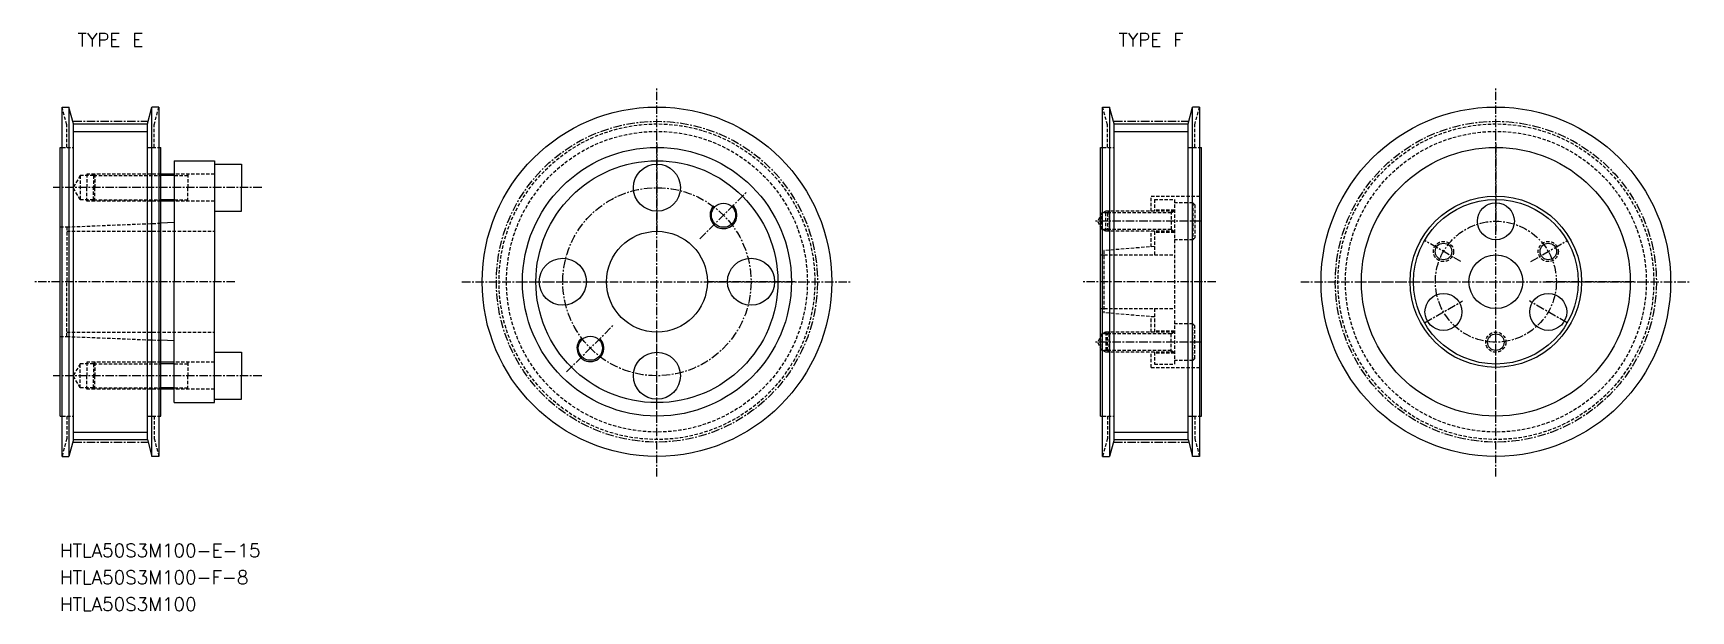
# Model space of a CAD drawing. Extents: x 8991 to 9237, y 2610 to 2696.
import ezdxf
from ezdxf.enums import TextEntityAlignment as Align

# ---------------------------------------------------------------- set-up
doc = ezdxf.new("R2010")
doc.units = 0
doc.linetypes.add('CENTER', pattern=[2, 1.25, -0.25, 0.25, -0.25])
doc.linetypes.add('DASHED', pattern=[0.75, 0.5, -0.25])
doc.layers.get('0').update_dxf_attribs({"linetype": 'CONTINUOUS'})
doc.layers.add('CENTER', color=1, linetype='CENTER')
doc.styles.add('MISUMI', font='txt.shx')

msp = doc.modelspace()

# ---------------------------------------------------------------- linework, layer by layer
at = {"color": 3, "linetype": 'DASHED'}
for p, q in [((8995.61, 2682.55), (8994.91, 2685.19)), ((9008.61, 2682.55), (9009.32, 2685.19)), ((9150.4, 2682.55), (9149.7, 2685.19)), ((9163.4, 2682.55), (9164.11, 2685.19)), ((8995.61, 2679.19), (8995.61, 2682.55)), ((9008.61, 2679.19), (9008.61, 2682.55)), ((9150.4, 2679.19), (9150.4, 2682.55)), ((9163.4, 2679.19), (9163.4, 2682.55)), ((8994.91, 2679.19), (8996.61, 2679.19)), ((9007.61, 2679.19), (9009.32, 2679.19)), ((9149.7, 2679.19), (9151.4, 2679.19)), ((9162.4, 2679.19), (9164.11, 2679.19)), ((8997.61, 2674.99), (8996.57, 2673.19)), ((8997.61, 2671.39), (8996.57, 2673.19)), ((8999.61, 2674.99), (8997.61, 2674.99)), ((8997.61, 2674.99), (8997.61, 2671.39)), ((8999.81, 2675.19), (8998.61, 2675.19)), ((8998.61, 2675.19), (8998.61, 2673.19)), ((8998.61, 2671.19), (8998.61, 2673.19)), ((8999.81, 2675.19), (8999.61, 2674.99)), ((8999.61, 2674.99), (9009.61, 2674.99)), ((8999.61, 2674.99), (8999.61, 2673.19)), ((8999.61, 2671.39), (8999.61, 2673.19)), ((9009.61, 2675.19), (8999.81, 2675.19)), ((8999.81, 2675.19), (8999.81, 2673.19)), ((8999.81, 2671.19), (8999.81, 2673.19)), ((9017.61, 2675.19), (9011.61, 2675.19)), ((9011.61, 2674.99), (9013.61, 2674.99)), ((9013.61, 2675.19), (9013.61, 2673.19)), ((9013.61, 2671.19), (9013.61, 2673.19)), ((8999.61, 2671.39), (8997.61, 2671.39)), ((8999.81, 2671.19), (8998.61, 2671.19)), ((8999.61, 2671.39), (9009.61, 2671.39)), ((8999.81, 2671.19), (8999.61, 2671.39)), ((9009.61, 2671.19), (8999.81, 2671.19)), ((9011.61, 2671.39), (9013.61, 2671.39)), ((9017.61, 2671.19), (9011.61, 2671.19)), ((9156.9, 2671.94), (9164.4, 2671.94)), ((9156.9, 2669.69), (9156.9, 2671.94)), ((9157.4, 2671.44), (9160.4, 2671.44)), ((9157.4, 2671.44), (9157.4, 2669.69)), ((9160.4, 2671.44), (9160.4, 2646.94)), ((9163.1, 2670.94), (9160.4, 2670.94)), ((9163.1, 2670.94), (9163.1, 2665.44)), ((9163.1, 2670.94), (9163.4, 2670.64)), ((9163.4, 2670.64), (9163.4, 2665.74)), ((9149.57, 2669.42), (9148.98, 2668.19)), ((9149.57, 2666.96), (9148.98, 2668.19)), ((9148.99, 2668.19), (9148.99, 2668.19)), ((9150.4, 2669.42), (9149.57, 2669.42)), ((9149.57, 2666.96), (9149.57, 2669.42)), ((9150.15, 2669.69), (9149.69, 2669.42)), ((9150.67, 2669.69), (9150.15, 2669.69)), ((9150.15, 2666.69), (9150.15, 2669.69)), ((9150.4, 2669.42), (9150.67, 2669.69)), ((9159.9, 2669.42), (9150.4, 2669.42)), ((9150.4, 2669.42), (9150.4, 2666.96)), ((9160.4, 2669.69), (9150.67, 2669.69)), ((9150.67, 2669.69), (9150.67, 2666.69)), ((9160.4, 2669.84), (9157.4, 2669.84)), ((9159.9, 2669.69), (9159.9, 2666.69)), ((9159.9, 2669.42), (9160.37, 2669.69)), ((8994.61, 2667.34), (8995.61, 2667.34)), ((8995.61, 2667.34), (9009.61, 2667.91)), ((8995.61, 2667.34), (8995.61, 2659.19)), ((8995.61, 2666.69), (9017.61, 2666.69)), ((9149.55, 2666.99), (9149.55, 2666.99)), ((9150.4, 2666.96), (9149.57, 2666.96)), ((9150.14, 2666.69), (9149.67, 2666.96)), ((9150.67, 2666.69), (9150.14, 2666.69)), ((9159.9, 2666.96), (9150.4, 2666.96)), ((9150.67, 2666.69), (9150.4, 2666.96)), ((9160.4, 2666.69), (9150.67, 2666.69)), ((9156.9, 2664.4), (9156.9, 2666.69)), ((9157.4, 2666.69), (9157.4, 2663.19)), ((9160.4, 2666.54), (9157.4, 2666.54)), ((9159.9, 2666.96), (9160.37, 2666.69)), ((9163.1, 2665.44), (9163.4, 2665.74)), ((9149.4, 2663.19), (9149.9, 2663.19)), ((9157.4, 2664.44), (9149.9, 2663.82)), ((9149.9, 2663.82), (9149.9, 2654.57)), ((9149.9, 2663.19), (9160.4, 2663.19)), ((9163.1, 2665.44), (9160.4, 2665.44)), ((8995.61, 2651.04), (8995.61, 2659.19)), ((9149.4, 2655.19), (9149.9, 2655.19)), ((9149.9, 2655.19), (9160.4, 2655.19)), ((9157.4, 2653.94), (9149.9, 2654.57)), ((9156.9, 2651.69), (9156.9, 2653.99)), ((9157.4, 2655.19), (9157.4, 2651.69)), ((8994.61, 2651.04), (8995.61, 2651.04)), ((8995.61, 2651.69), (9017.61, 2651.69)), ((8995.61, 2651.04), (9009.61, 2650.47)), ((9149.57, 2651.42), (9148.98, 2650.19)), ((9149.55, 2651.39), (9149.55, 2651.39)), ((9149.57, 2651.42), (9149.57, 2648.96)), ((9150.4, 2651.42), (9149.57, 2651.42)), ((9150.14, 2651.69), (9149.67, 2651.42)), ((9150.67, 2651.69), (9150.14, 2651.69)), ((9150.15, 2651.69), (9150.15, 2648.69)), ((9150.67, 2651.69), (9150.4, 2651.42)), ((9159.9, 2651.42), (9150.4, 2651.42)), ((9150.4, 2648.96), (9150.4, 2651.42)), ((9160.4, 2651.69), (9150.67, 2651.69)), ((9150.67, 2648.69), (9150.67, 2651.69)), ((9160.4, 2651.84), (9157.4, 2651.84)), ((9159.9, 2648.69), (9159.9, 2651.69)), ((9159.9, 2651.42), (9160.37, 2651.69)), ((9163.1, 2652.94), (9160.4, 2652.94)), ((9163.1, 2647.44), (9163.1, 2652.94)), ((9163.1, 2652.94), (9163.4, 2652.64)), ((9163.4, 2647.74), (9163.4, 2652.64)), ((9149.57, 2648.96), (9148.98, 2650.19)), ((9148.99, 2650.19), (9148.99, 2650.19)), ((9150.4, 2648.96), (9149.57, 2648.96)), ((9150.15, 2648.69), (9149.69, 2648.96)), ((9150.67, 2648.69), (9150.15, 2648.69)), ((9159.9, 2648.96), (9150.4, 2648.96)), ((9150.4, 2648.96), (9150.67, 2648.69)), ((9160.4, 2648.69), (9150.67, 2648.69)), ((9156.9, 2646.44), (9156.9, 2648.69)), ((9157.4, 2648.69), (9157.4, 2646.94)), ((9160.4, 2648.54), (9157.4, 2648.54)), ((9159.9, 2648.96), (9160.37, 2648.69)), ((8997.61, 2646.99), (8996.57, 2645.19)), ((8999.61, 2646.99), (8997.61, 2646.99)), ((8997.61, 2643.39), (8997.61, 2646.99)), ((8999.81, 2647.19), (8998.61, 2647.19)), ((8998.61, 2647.19), (8998.61, 2645.19)), ((8999.81, 2647.19), (8999.61, 2646.99)), ((8999.61, 2646.99), (9009.61, 2646.99)), ((8999.61, 2646.99), (8999.61, 2645.19)), ((9009.61, 2647.19), (8999.81, 2647.19)), ((8999.81, 2647.19), (8999.81, 2645.19)), ((9017.61, 2647.19), (9011.61, 2647.19)), ((9011.61, 2646.99), (9013.61, 2646.99)), ((9013.61, 2647.19), (9013.61, 2645.19)), ((9156.9, 2646.44), (9164.4, 2646.44)), ((9157.4, 2646.94), (9160.4, 2646.94)), ((9163.1, 2647.44), (9160.4, 2647.44)), ((9163.1, 2647.44), (9163.4, 2647.74)), ((8997.61, 2643.39), (8996.57, 2645.19)), ((8999.61, 2643.39), (8997.61, 2643.39)), ((8998.61, 2643.19), (8998.61, 2645.19)), ((8999.61, 2643.39), (8999.61, 2645.19)), ((8999.61, 2643.39), (9009.61, 2643.39)), ((8999.81, 2643.19), (8999.61, 2643.39)), ((8999.81, 2643.19), (8999.81, 2645.19)), ((9011.61, 2643.39), (9013.61, 2643.39)), ((9013.61, 2643.19), (9013.61, 2645.19)), ((8999.81, 2643.19), (8998.61, 2643.19)), ((9009.61, 2643.19), (8999.81, 2643.19)), ((9017.61, 2643.19), (9011.61, 2643.19)), ((8994.91, 2639.19), (8996.61, 2639.19)), ((8995.61, 2639.19), (8995.61, 2635.84)), ((9007.61, 2639.19), (9009.32, 2639.19)), ((9008.61, 2639.19), (9008.61, 2635.84)), ((9149.7, 2639.19), (9151.4, 2639.19)), ((9150.4, 2639.19), (9150.4, 2635.84)), ((9162.4, 2639.19), (9164.11, 2639.19)), ((9163.4, 2639.19), (9163.4, 2635.84)), ((8995.61, 2635.84), (8994.91, 2633.19)), ((9008.61, 2635.84), (9009.32, 2633.19)), ((9150.4, 2635.84), (9149.7, 2633.19)), ((9163.4, 2635.84), (9164.11, 2633.19))]:
    msp.add_line(p, q, dxfattribs=at)
at = {"color": 7, "linetype": 'CONTINUOUS'}
for p, q in [((8994.91, 2685.19), (8995.94, 2685.19)), ((8994.91, 2633.19), (8994.91, 2685.19)), ((8996.61, 2682.68), (8995.94, 2685.19)), ((8995.94, 2685.19), (8995.94, 2633.19)), ((9007.61, 2682.68), (9008.29, 2685.19)), ((9009.32, 2685.19), (9008.29, 2685.19)), ((9008.29, 2633.19), (9008.29, 2685.19)), ((9009.32, 2685.19), (9009.32, 2633.19)), ((9149.7, 2685.19), (9150.73, 2685.19)), ((9149.7, 2633.19), (9149.7, 2685.19)), ((9151.4, 2682.68), (9150.73, 2685.19)), ((9150.73, 2685.19), (9150.73, 2633.19)), ((9162.4, 2682.68), (9163.08, 2685.19)), ((9164.11, 2685.19), (9163.08, 2685.19)), ((9163.08, 2633.19), (9163.08, 2685.19)), ((9164.11, 2685.19), (9164.11, 2633.19)), ((8996.61, 2682.68), (9007.61, 2682.68)), ((8996.61, 2635.7), (8996.61, 2682.68)), ((9007.61, 2635.7), (9007.61, 2682.68)), ((9151.4, 2682.68), (9162.4, 2682.68)), ((9151.4, 2635.7), (9151.4, 2682.68)), ((9162.4, 2635.7), (9162.4, 2682.68)), ((8994.61, 2639.19), (8994.61, 2679.19)), ((8994.61, 2679.19), (8994.91, 2679.19)), ((9009.32, 2679.19), (9009.61, 2679.19)), ((9009.61, 2639.19), (9009.61, 2679.19)), ((9149.4, 2639.19), (9149.4, 2679.19)), ((9149.4, 2679.19), (9149.7, 2679.19)), ((9164.11, 2679.19), (9164.4, 2679.19)), ((9164.4, 2639.19), (9164.4, 2679.19)), ((9011.61, 2677.19), (9011.61, 2675.19)), ((9011.61, 2677.19), (9017.61, 2677.19)), ((9017.61, 2677.19), (9017.61, 2676.69)), ((9017.61, 2676.69), (9017.61, 2669.69)), ((9017.61, 2676.69), (9021.61, 2676.69)), ((9021.61, 2676.69), (9021.61, 2673.19)), ((9011.61, 2675.19), (9009.61, 2675.19)), ((9011.61, 2675.19), (9011.61, 2671.19)), ((9021.61, 2669.69), (9021.61, 2673.19)), ((9011.61, 2671.19), (9009.61, 2671.19)), ((9011.61, 2671.19), (9011.61, 2667.99)), ((9017.61, 2669.69), (9017.61, 2659.19)), ((9017.61, 2669.69), (9021.61, 2669.69)), ((9011.61, 2667.99), (9009.61, 2667.91)), ((9011.61, 2667.99), (9011.61, 2659.19)), ((9011.61, 2650.39), (9011.61, 2659.19)), ((9017.61, 2648.69), (9017.61, 2659.19)), ((9011.61, 2650.39), (9009.61, 2650.47)), ((9011.61, 2647.19), (9011.61, 2650.39)), ((9017.61, 2641.69), (9017.61, 2648.69)), ((9017.61, 2648.69), (9021.61, 2648.69)), ((9021.61, 2648.69), (9021.61, 2645.19)), ((9011.61, 2647.19), (9009.61, 2647.19)), ((9011.61, 2643.19), (9011.61, 2647.19)), ((9021.61, 2641.69), (9021.61, 2645.19)), ((9011.61, 2643.19), (9009.61, 2643.19)), ((9011.61, 2641.19), (9011.61, 2643.19)), ((9011.61, 2641.19), (9017.61, 2641.19)), ((9017.61, 2641.69), (9021.61, 2641.69)), ((9017.61, 2641.19), (9017.61, 2641.69)), ((8994.61, 2639.19), (8994.91, 2639.19)), ((9009.32, 2639.19), (9009.61, 2639.19)), ((9149.4, 2639.19), (9149.7, 2639.19)), ((9164.11, 2639.19), (9164.4, 2639.19)), ((8996.61, 2635.7), (8995.94, 2633.19)), ((8996.61, 2635.7), (9007.61, 2635.7)), ((9007.61, 2635.7), (9008.29, 2633.19)), ((9151.4, 2635.7), (9150.73, 2633.19)), ((9151.4, 2635.7), (9162.4, 2635.7)), ((9162.4, 2635.7), (9163.08, 2633.19)), ((8994.91, 2633.19), (8995.94, 2633.19)), ((9009.32, 2633.19), (9008.29, 2633.19)), ((9149.7, 2633.19), (9150.73, 2633.19)), ((9164.11, 2633.19), (9163.08, 2633.19))]:
    msp.add_line(p, q, dxfattribs=at)
at = {"color": 3, "linetype": 'CONTINUOUS'}
for p, q in [((8996.61, 2681.57), (9007.61, 2681.57)), ((9151.4, 2681.57), (9162.4, 2681.57)), ((8996.61, 2636.81), (9007.61, 2636.81)), ((9151.4, 2636.81), (9162.4, 2636.81))]:
    msp.add_line(p, q, dxfattribs=at)
at = {"color": 3}
for p, q in [((9011.61, 2674.99), (9009.61, 2674.99)), ((9011.61, 2671.39), (9009.61, 2671.39)), ((9011.61, 2646.99), (9009.61, 2646.99)), ((9011.61, 2643.39), (9009.61, 2643.39))]:
    msp.add_line(p, q, dxfattribs=at)
at = {"color": 7, "linetype": 'CONTINUOUS'}
for centre, radius in [((9083.4, 2659.19), 26), ((9208.19, 2659.19), 26), ((9083.4, 2659.19), 20), ((9208.19, 2659.19), 20), ((9083.4, 2659.19), 18), ((9083.4, 2673.19), 3.5), ((9093.3, 2669.09), 1.8), ((9208.19, 2659.19), 12.75), ((9208.19, 2659.19), 12.25), ((9208.19, 2668.19), 2.75), ((9083.4, 2659.19), 7.5), ((9200.4, 2663.69), 1.23), ((9208.19, 2659.19), 4), ((9215.99, 2663.69), 1.23), ((9069.4, 2659.19), 3.5), ((9097.4, 2659.19), 3.5), ((9200.4, 2654.69), 2.75), ((9215.99, 2654.69), 2.75), ((9073.5, 2649.29), 1.8), ((9208.19, 2650.19), 1.23), ((9083.4, 2645.19), 3.5)]:
    msp.add_circle(centre, radius, dxfattribs=at)
at = {"color": 3, "linetype": 'DASHED'}
for centre, radius in [((9083.4, 2659.19), 23.49), ((9083.4, 2659.19), 22.38), ((9208.19, 2659.19), 23.49), ((9208.19, 2659.19), 22.38), ((9200.4, 2663.69), 1.5), ((9215.99, 2663.69), 1.5), ((9208.19, 2650.19), 1.5)]:
    msp.add_circle(centre, radius, dxfattribs=at)
at = {"color": 3}
for centre in [(9093.3, 2669.09), (9073.5, 2649.29)]:
    msp.add_arc(centre, 2, 135, 47, dxfattribs=at)
at = {"layer": 'CENTER', "color": 1, "linetype": 'CENTER'}
for p, q in [((9083.4, 2630.19), (9083.4, 2688.19)), ((9208.19, 2630.19), (9208.19, 2688.19)), ((8996.61, 2683.07), (9007.61, 2683.07)), ((9151.4, 2683.07), (9162.4, 2683.07)), ((9083.4, 2679.69), (9083.4, 2666.69)), ((9208.19, 2679.69), (9208.19, 2666.69)), ((9024.61, 2673.19), (8993.57, 2673.19)), ((9089.77, 2665.56), (9096.84, 2672.63)), ((9164.4, 2668.19), (9148.53, 2668.19)), ((9203, 2662.19), (9197.59, 2665.32)), ((9213.39, 2662.19), (9218.8, 2665.32)), ((9020.61, 2659.19), (8990.61, 2659.19)), ((9054.4, 2659.19), (9112.4, 2659.19)), ((9062.9, 2659.19), (9075.9, 2659.19)), ((9103.9, 2659.19), (9090.9, 2659.19)), ((9166.54, 2659.19), (9146.81, 2659.19)), ((9179.19, 2659.19), (9237.19, 2659.19)), ((9187.69, 2659.19), (9200.69, 2659.19)), ((9228.69, 2659.19), (9215.69, 2659.19)), ((9197.59, 2653.07), (9203.22, 2656.32)), ((9218.8, 2653.07), (9213.17, 2656.32)), ((9069.97, 2645.76), (9077.04, 2652.83)), ((9083.4, 2638.69), (9083.4, 2651.69)), ((9208.19, 2638.69), (9208.19, 2651.69)), ((9164.4, 2650.19), (9148.53, 2650.19)), ((9024.61, 2645.19), (8993.57, 2645.19)), ((8996.61, 2635.32), (9007.61, 2635.32)), ((9151.4, 2635.32), (9162.4, 2635.32))]:
    msp.add_line(p, q, dxfattribs=at)
for centre, radius in [((9083.4, 2659.19), 23.88), ((9208.19, 2659.19), 23.88), ((9083.4, 2659.19), 14), ((9208.19, 2659.19), 9)]:
    msp.add_circle(centre, radius, dxfattribs=at)

# ---------------------------------------------------------------- texts
at = {"color": 7, "linetype": 'CONTINUOUS', "style": 'MISUMI'}
for s, p in [('TYPE E', (9002.11, 2695.19)), ('TYPE F', (9156.9, 2695.19))]:
    msp.add_text(s, height=2, dxfattribs=at).set_placement(p, align=Align.MIDDLE_CENTER)
for s, p in [('HTLA50S3M100-E-15', (8994.61, 2618.19)), ('HTLA50S3M100-F-8', (8994.61, 2614.19)), ('HTLA50S3M100', (8994.61, 2610.19))]:
    msp.add_text(s, height=2, dxfattribs=at).set_placement(p)

doc.saveas('drawing.dxf')
